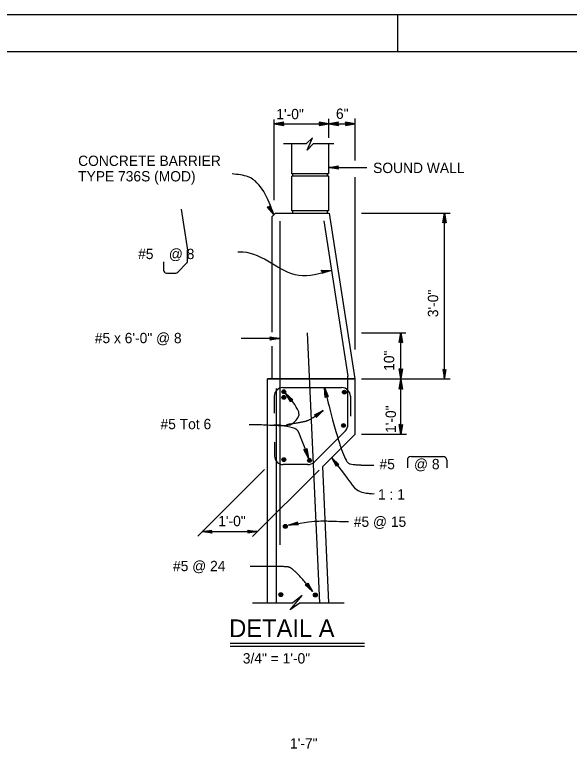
# Model space of a CAD drawing. Extents: x 0 to 2.83, y 0 to 1.83.
# Drawn here: x 0.755 to 1.382, y 1.003 to 1.833 of the extents above; entities that cross this region are included whole.
import ezdxf

# ---------------------------------------------------------------- set-up
doc = ezdxf.new("R2010")
doc.units = 0
for name, color, linetype in [('10 Sheet Format', 7, 'Continuous'), ('210 Border', 7, 'Continuous'), ('214 Text and Titles', 7, 'Continuous'), ('216 Rebar', 7, 'Continuous'), ('217 Rebar', 7, 'Continuous'), ('240 Concrete', 7, 'Continuous'), ('251 Masonry', 7, 'Continuous')]:
    doc.layers.add(name, color=color, linetype=linetype)

msp = doc.modelspace()

# ---------------------------------------------------------------- linework, layer by layer
at = {"layer": '10 Sheet Format'}
msp.add_lwpolyline([(0, 0), (2.83333, 0), (2.83333, 1.83333), (0, 1.83333)], close=True, dxfattribs=at)
at = {"layer": '210 Border'}
for p, q in [((1.1875, 1.83333), (1.1875, 1.79167)), ((0.08333, 1.79167), (2.79167, 1.79167))]:
    msp.add_line(p, q, dxfattribs=at)
at = {"layer": '214 Text and Titles'}
for p, q in [((1.04806, 1.6235), (1.04806, 1.71495)), ((1.059, 1.71176), (1.04806, 1.70993)), ((1.05872, 1.7113), (1.04806, 1.70993)), ((1.05843, 1.71085), (1.059, 1.71176)), ((1.09968, 1.71085), (1.09912, 1.71176)), ((1.11006, 1.70994), (1.09912, 1.71176)), ((1.11006, 1.70994), (1.0994, 1.71131)), ((1.11006, 1.69425), (1.11006, 1.71545)), ((1.12099, 1.71176), (1.11006, 1.70993)), ((1.12071, 1.7113), (1.11006, 1.70993)), ((1.12043, 1.71085), (1.12099, 1.71176)), ((1.12915, 1.71085), (1.12859, 1.71176)), ((1.13953, 1.70994), (1.12859, 1.71176)), ((1.12915, 1.71085), (1.12859, 1.71176)), ((1.13953, 1.70994), (1.12859, 1.71176)), ((1.13953, 1.70994), (1.12887, 1.71131)), ((1.13953, 1.70994), (1.12887, 1.71131)), ((1.13953, 1.66831), (1.13953, 1.71596)), ((1.04806, 1.70993), (1.05843, 1.71085)), ((1.04806, 1.70993), (1.05815, 1.71039)), ((1.05787, 1.70993), (1.04806, 1.70993)), ((1.04806, 1.70993), (1.059, 1.70811)), ((1.05843, 1.70902), (1.04806, 1.70993)), ((1.05815, 1.70948), (1.04806, 1.70993)), ((1.04806, 1.70993), (1.05872, 1.70856)), ((1.04806, 1.70993), (1.11006, 1.70993)), ((1.05843, 1.71085), (1.05787, 1.70993)), ((1.05787, 1.70993), (1.05843, 1.70902)), ((1.05843, 1.70902), (1.059, 1.70811)), ((1.09912, 1.70811), (1.11006, 1.70994)), ((1.09968, 1.70902), (1.09912, 1.70811)), ((1.0994, 1.70857), (1.11006, 1.70994)), ((1.09968, 1.71085), (1.11006, 1.70994)), ((1.10024, 1.70994), (1.09968, 1.71085)), ((1.11006, 1.70994), (1.09968, 1.70902)), ((1.09968, 1.70902), (1.10024, 1.70994)), ((1.09996, 1.71039), (1.11006, 1.70994)), ((1.11006, 1.70994), (1.09996, 1.70948)), ((1.10024, 1.70994), (1.11006, 1.70994)), ((1.11006, 1.70993), (1.12043, 1.71085)), ((1.11006, 1.70993), (1.12015, 1.71039)), ((1.11006, 1.70993), (1.13953, 1.70993)), ((1.11987, 1.70993), (1.11006, 1.70993)), ((1.11006, 1.70993), (1.12099, 1.70811)), ((1.12043, 1.70902), (1.11006, 1.70993)), ((1.12015, 1.70948), (1.11006, 1.70993)), ((1.11006, 1.70993), (1.12071, 1.70856)), ((1.12043, 1.71085), (1.11987, 1.70993)), ((1.11987, 1.70993), (1.12043, 1.70902)), ((1.12043, 1.70902), (1.12099, 1.70811)), ((1.12859, 1.70811), (1.13953, 1.70994)), ((1.12859, 1.70811), (1.13953, 1.70994)), ((1.12915, 1.70902), (1.12859, 1.70811)), ((1.12915, 1.70902), (1.12859, 1.70811)), ((1.12887, 1.70857), (1.13953, 1.70994)), ((1.12887, 1.70857), (1.13953, 1.70994)), ((1.12915, 1.71085), (1.13953, 1.70994)), ((1.12971, 1.70994), (1.12915, 1.71085)), ((1.12915, 1.71085), (1.13953, 1.70994)), ((1.12971, 1.70994), (1.12915, 1.71085)), ((1.13953, 1.70994), (1.12915, 1.70902)), ((1.12915, 1.70902), (1.12971, 1.70994)), ((1.13953, 1.70994), (1.12915, 1.70902)), ((1.12915, 1.70902), (1.12971, 1.70994)), ((1.12943, 1.71039), (1.13953, 1.70994)), ((1.12943, 1.71039), (1.13953, 1.70994)), ((1.13953, 1.70994), (1.12943, 1.70948)), ((1.13953, 1.70994), (1.12943, 1.70948)), ((1.12971, 1.70994), (1.13953, 1.70994)), ((1.12971, 1.70994), (1.13953, 1.70994)), ((1.10977, 1.6605), (1.12076, 1.66234)), ((1.10977, 1.6605), (1.12048, 1.66188)), ((1.1202, 1.66142), (1.10977, 1.6605)), ((1.11963, 1.6605), (1.1202, 1.66142)), ((1.1202, 1.66142), (1.12076, 1.66234)), ((1.11991, 1.66096), (1.10977, 1.6605)), ((1.11963, 1.6605), (1.10977, 1.6605)), ((1.12076, 1.65867), (1.10977, 1.6605)), ((1.10977, 1.6605), (1.1202, 1.65959)), ((1.12048, 1.65913), (1.10977, 1.6605)), ((1.10977, 1.6605), (1.11991, 1.66005)), ((1.11079, 1.6605), (1.15304, 1.6605)), ((1.1202, 1.65959), (1.11963, 1.6605)), ((1.1202, 1.65959), (1.12076, 1.65867)), ((1.13953, 1.45481), (1.13953, 1.64973)), ((0.94307, 1.6134), (0.95025, 1.56719)), ((1.04126, 1.61559), (1.04019, 1.61554)), ((1.04786, 1.60753), (1.04019, 1.61554)), ((1.04786, 1.60753), (1.04073, 1.61556)), ((1.04233, 1.61564), (1.04126, 1.61559)), ((1.04126, 1.61559), (1.04786, 1.60753)), ((1.0418, 1.61561), (1.04786, 1.60753)), ((1.04277, 1.61661), (1.04233, 1.61564)), ((1.04233, 1.61564), (1.04786, 1.60753)), ((1.04786, 1.60753), (1.04255, 1.61613)), ((1.04277, 1.61661), (1.04321, 1.61759)), ((1.04786, 1.60753), (1.04277, 1.61661)), ((1.04299, 1.6171), (1.04786, 1.60753)), ((1.04321, 1.61759), (1.04786, 1.60753)), ((1.14667, 1.6091), (1.24709, 1.6091)), ((1.23872, 1.59816), (1.24055, 1.6091)), ((1.23918, 1.59844), (1.24055, 1.6091)), ((1.24055, 1.6091), (1.23963, 1.59872)), ((1.24055, 1.6091), (1.24009, 1.599)), ((1.24055, 1.4216), (1.24055, 1.6091)), ((1.24055, 1.59928), (1.24055, 1.6091)), ((1.24055, 1.6091), (1.24237, 1.59816)), ((1.24146, 1.59872), (1.24055, 1.6091)), ((1.241, 1.599), (1.24055, 1.6091)), ((1.24055, 1.6091), (1.24192, 1.59844)), ((1.23963, 1.59872), (1.23872, 1.59816)), ((1.23963, 1.59872), (1.24055, 1.59928)), ((1.24055, 1.59928), (1.24146, 1.59872)), ((1.24146, 1.59872), (1.24237, 1.59816)), ((0.95025, 1.55445), (0.95025, 1.56719)), ((0.92329, 1.55406), (0.92329, 1.5444)), ((0.93929, 1.54219), (0.94933, 1.55224)), ((0.92642, 1.54128), (0.93708, 1.54128)), ((1.10202, 1.54354), (1.10132, 1.54435)), ((1.10132, 1.54435), (1.11247, 1.54428)), ((1.10167, 1.54394), (1.11247, 1.54428)), ((1.11247, 1.54428), (1.1019, 1.54073)), ((1.10231, 1.54172), (1.1019, 1.54073)), ((1.11247, 1.54428), (1.10202, 1.54354)), ((1.10202, 1.54354), (1.10272, 1.54272)), ((1.11247, 1.54428), (1.1021, 1.54122)), ((1.10231, 1.54172), (1.11247, 1.54428)), ((1.10272, 1.54272), (1.10231, 1.54172)), ((1.11247, 1.54428), (1.10237, 1.54313)), ((1.10252, 1.54222), (1.11247, 1.54428)), ((1.10272, 1.54272), (1.11247, 1.54428)), ((1.14667, 1.47368), (1.19708, 1.47368)), ((1.18943, 1.46257), (1.19127, 1.47357)), ((1.18989, 1.46285), (1.19127, 1.47357)), ((1.19127, 1.47357), (1.19035, 1.46313)), ((1.19127, 1.47357), (1.19081, 1.46342)), ((1.19125, 1.4216), (1.19125, 1.47368)), ((1.19127, 1.4637), (1.19127, 1.47357)), ((1.19127, 1.47357), (1.19311, 1.46257)), ((1.19219, 1.46313), (1.19127, 1.47357)), ((1.19173, 1.46342), (1.19127, 1.47357)), ((1.19127, 1.47357), (1.19265, 1.46285)), ((1.05298, 1.46728), (1.01074, 1.46728)), ((1.044, 1.4682), (1.04343, 1.46911)), ((1.04343, 1.46911), (1.05443, 1.46728)), ((1.05443, 1.46728), (1.04343, 1.46544)), ((1.044, 1.46636), (1.04343, 1.46544)), ((1.04371, 1.46865), (1.05443, 1.46728)), ((1.05443, 1.46728), (1.04371, 1.4659)), ((1.05443, 1.46728), (1.044, 1.4682)), ((1.044, 1.4682), (1.04456, 1.46728)), ((1.044, 1.46636), (1.05443, 1.46728)), ((1.04456, 1.46728), (1.044, 1.46636)), ((1.05443, 1.46728), (1.04428, 1.46774)), ((1.04428, 1.46682), (1.05443, 1.46728)), ((1.04456, 1.46728), (1.05443, 1.46728)), ((1.19035, 1.46313), (1.18943, 1.46257)), ((1.19035, 1.46313), (1.19127, 1.4637)), ((1.19127, 1.4637), (1.19219, 1.46313)), ((1.19219, 1.46313), (1.19311, 1.46257)), ((1.19033, 1.4325), (1.18941, 1.43307)), ((1.19125, 1.42207), (1.18941, 1.43307)), ((1.19125, 1.42207), (1.18987, 1.43279)), ((1.19033, 1.4325), (1.19125, 1.42207)), ((1.19125, 1.43194), (1.19033, 1.4325)), ((1.19079, 1.43222), (1.19125, 1.42207)), ((1.19308, 1.43307), (1.19125, 1.42207)), ((1.19262, 1.43279), (1.19125, 1.42207)), ((1.19125, 1.42207), (1.19216, 1.4325)), ((1.19216, 1.4325), (1.19125, 1.43194)), ((1.19125, 1.42207), (1.1917, 1.43222)), ((1.19125, 1.43194), (1.19125, 1.42207)), ((1.19216, 1.4325), (1.19308, 1.43307)), ((1.23964, 1.43176), (1.23872, 1.43232)), ((1.23872, 1.43232), (1.24055, 1.42138)), ((1.23918, 1.43204), (1.24055, 1.42138)), ((1.24055, 1.42138), (1.23964, 1.43176)), ((1.23964, 1.43176), (1.24055, 1.4312)), ((1.24055, 1.42138), (1.24009, 1.43148)), ((1.24055, 1.42138), (1.24238, 1.43232)), ((1.24055, 1.42138), (1.24192, 1.43204)), ((1.24146, 1.43176), (1.24055, 1.42138)), ((1.24055, 1.4312), (1.24146, 1.43176)), ((1.24101, 1.43148), (1.24055, 1.42138)), ((1.24055, 1.4312), (1.24055, 1.42138)), ((1.24146, 1.43176), (1.24238, 1.43232)), ((1.04062, 1.42156), (1.13953, 1.42156)), ((1.13953, 1.42156), (1.04276, 1.42156)), ((1.13953, 1.42156), (1.04298, 1.42156)), ((1.14667, 1.4216), (1.24709, 1.4216)), ((1.1894, 1.4101), (1.19124, 1.4211)), ((1.18986, 1.41039), (1.19124, 1.4211)), ((1.19124, 1.4211), (1.19032, 1.41067)), ((1.19124, 1.4211), (1.19078, 1.41095)), ((1.19124, 1.3591), (1.19124, 1.4216)), ((1.19124, 1.41123), (1.19124, 1.4211)), ((1.19124, 1.4211), (1.19307, 1.4101)), ((1.19216, 1.41067), (1.19124, 1.4211)), ((1.1917, 1.41095), (1.19124, 1.4211)), ((1.19124, 1.4211), (1.19262, 1.41039)), ((1.06715, 1.39767), (1.06092, 1.40525)), ((1.06646, 1.39564), (1.06092, 1.40525)), ((1.06092, 1.40525), (1.06928, 1.39796)), ((1.06822, 1.39782), (1.06092, 1.40525)), ((1.06092, 1.40525), (1.0668, 1.39666)), ((1.06663, 1.39615), (1.06092, 1.40525)), ((1.06092, 1.40525), (1.06698, 1.39716)), ((1.06768, 1.39774), (1.06092, 1.40525)), ((1.06092, 1.40525), (1.06875, 1.39789)), ((1.10724, 1.40214), (1.10492, 1.41167)), ((1.10573, 1.40061), (1.10492, 1.41167)), ((1.10492, 1.41167), (1.10928, 1.40148)), ((1.10826, 1.40181), (1.10492, 1.41167)), ((1.10492, 1.41167), (1.10648, 1.40138)), ((1.10611, 1.401), (1.10492, 1.41167)), ((1.10492, 1.41167), (1.10686, 1.40176)), ((1.10775, 1.40197), (1.10492, 1.41167)), ((1.10492, 1.41167), (1.10877, 1.40164)), ((1.19032, 1.41067), (1.1894, 1.4101)), ((1.19032, 1.41067), (1.19124, 1.41123)), ((1.19124, 1.41123), (1.19216, 1.41067)), ((1.19216, 1.41067), (1.19307, 1.4101)), ((1.0668, 1.39666), (1.06646, 1.39564)), ((1.0668, 1.39666), (1.06715, 1.39767)), ((1.06715, 1.39767), (1.06822, 1.39782)), ((1.06822, 1.39782), (1.06928, 1.39796)), ((1.10648, 1.40138), (1.10573, 1.40061)), ((1.10648, 1.40138), (1.10724, 1.40214)), ((1.10724, 1.40214), (1.10826, 1.40181)), ((1.10826, 1.40181), (1.10928, 1.40148)), ((1.09359, 1.38074), (1.10341, 1.38589)), ((1.09459, 1.38035), (1.09359, 1.38074)), ((1.09409, 1.38054), (1.10341, 1.38589)), ((1.10341, 1.38589), (1.09459, 1.38035)), ((1.09459, 1.38035), (1.09559, 1.37996)), ((1.10341, 1.38589), (1.09509, 1.38016)), ((1.09559, 1.37996), (1.10341, 1.38589)), ((1.09559, 1.37996), (1.0957, 1.37889)), ((1.09564, 1.37943), (1.10341, 1.38589)), ((1.0957, 1.37889), (1.10341, 1.38589)), ((1.0957, 1.37889), (1.0958, 1.37783)), ((1.10341, 1.38589), (1.09575, 1.37836)), ((1.10341, 1.38589), (1.0958, 1.37783)), ((1.19032, 1.36947), (1.18941, 1.37003)), ((1.19124, 1.3591), (1.18941, 1.37003)), ((1.19124, 1.3591), (1.18987, 1.36975)), ((1.19032, 1.36947), (1.19124, 1.3591)), ((1.19124, 1.36891), (1.19032, 1.36947)), ((1.19078, 1.36919), (1.19124, 1.3591)), ((1.19306, 1.37003), (1.19124, 1.3591)), ((1.19261, 1.36975), (1.19124, 1.3591)), ((1.19124, 1.3591), (1.19215, 1.36947)), ((1.19215, 1.36947), (1.19124, 1.36891)), ((1.19124, 1.3591), (1.19169, 1.36919)), ((1.19124, 1.36891), (1.19124, 1.3591)), ((1.19215, 1.36947), (1.19306, 1.37003)), ((1.14667, 1.3591), (1.19771, 1.3591)), ((1.08259, 1.34132), (1.08154, 1.34155)), ((1.08692, 1.33185), (1.08154, 1.34155)), ((1.08692, 1.33185), (1.08207, 1.34143)), ((1.08259, 1.34132), (1.08692, 1.33185)), ((1.08364, 1.3411), (1.08259, 1.34132)), ((1.08312, 1.34121), (1.08692, 1.33185)), ((1.08432, 1.34193), (1.08364, 1.3411)), ((1.08364, 1.3411), (1.08692, 1.33185)), ((1.08692, 1.33185), (1.08398, 1.34151)), ((1.08432, 1.34193), (1.08499, 1.34277)), ((1.08692, 1.33185), (1.08432, 1.34193)), ((1.08465, 1.34235), (1.08692, 1.33185)), ((1.08499, 1.34277), (1.08692, 1.33185)), ((1.11928, 1.32444), (1.11319, 1.33213)), ((1.11855, 1.32242), (1.11319, 1.33213)), ((1.11319, 1.33213), (1.12141, 1.32469)), ((1.12035, 1.32456), (1.11319, 1.33213)), ((1.11319, 1.33213), (1.11891, 1.32343)), ((1.11873, 1.32293), (1.11319, 1.33213)), ((1.11319, 1.33213), (1.1191, 1.32393)), ((1.11981, 1.3245), (1.11319, 1.33213)), ((1.11319, 1.33213), (1.12088, 1.32463)), ((1.19861, 1.32976), (1.19861, 1.3211)), ((1.20278, 1.33393), (1.23928, 1.33393)), ((1.24304, 1.32976), (1.24304, 1.3211)), ((1.11891, 1.32343), (1.11855, 1.32242)), ((1.11891, 1.32343), (1.11928, 1.32444)), ((1.11928, 1.32444), (1.12035, 1.32456)), ((1.12035, 1.32456), (1.12141, 1.32469)), ((0.96183, 1.24372), (1.03739, 1.31928)), ((1.02375, 1.24331), (1.09898, 1.31855)), ((1.06442, 1.25618), (1.07482, 1.26003)), ((1.06442, 1.25618), (1.07463, 1.25952)), ((1.07444, 1.25902), (1.06442, 1.25618)), ((1.07425, 1.25852), (1.06442, 1.25618)), ((1.07406, 1.25802), (1.06442, 1.25618)), ((1.06442, 1.25618), (1.07442, 1.25762)), ((1.06442, 1.25618), (1.07479, 1.25723)), ((1.07515, 1.25683), (1.06442, 1.25618)), ((1.07551, 1.25644), (1.06442, 1.25618)), ((1.07406, 1.25802), (1.07444, 1.25902)), ((1.07479, 1.25723), (1.07406, 1.25802)), ((1.07444, 1.25902), (1.07482, 1.26003)), ((1.07479, 1.25723), (1.07551, 1.25644)), ((0.96695, 1.24884), (0.97789, 1.25067)), ((0.96695, 1.24884), (0.97761, 1.25021)), ((0.97733, 1.24975), (0.96695, 1.24884)), ((0.97705, 1.2493), (0.96695, 1.24884)), ((0.96695, 1.24884), (1.02927, 1.24884)), ((0.97676, 1.24884), (0.96695, 1.24884)), ((0.97789, 1.24701), (0.96695, 1.24884)), ((0.96695, 1.24884), (0.97733, 1.24793)), ((0.97761, 1.24747), (0.96695, 1.24884)), ((0.96695, 1.24884), (0.97705, 1.24838)), ((0.97676, 1.24884), (0.97733, 1.24975)), ((0.97733, 1.24793), (0.97676, 1.24884)), ((0.97733, 1.24975), (0.97789, 1.25067)), ((0.97733, 1.24793), (0.97789, 1.24701)), ((1.0189, 1.24975), (1.01834, 1.25066)), ((1.01834, 1.25066), (1.02927, 1.24884)), ((1.02927, 1.24884), (1.01834, 1.24701)), ((1.0189, 1.24793), (1.01834, 1.24701)), ((1.01862, 1.25021), (1.02927, 1.24884)), ((1.02927, 1.24884), (1.01862, 1.24747)), ((1.02927, 1.24884), (1.0189, 1.24975)), ((1.0189, 1.24975), (1.01946, 1.24884)), ((1.0189, 1.24793), (1.02927, 1.24884)), ((1.01946, 1.24884), (1.0189, 1.24793)), ((1.02927, 1.24884), (1.01918, 1.2493)), ((1.01918, 1.24838), (1.02927, 1.24884)), ((1.01946, 1.24884), (1.02927, 1.24884)), ((1.08444, 1.18879), (1.08337, 1.18868)), ((1.09149, 1.18113), (1.08337, 1.18868)), ((1.09149, 1.18113), (1.0839, 1.18874)), ((1.0855, 1.1889), (1.08444, 1.18879)), ((1.08444, 1.18879), (1.09149, 1.18113)), ((1.08497, 1.18885), (1.09149, 1.18113)), ((1.08589, 1.18991), (1.0855, 1.1889)), ((1.0855, 1.1889), (1.09149, 1.18113)), ((1.09149, 1.18113), (1.08569, 1.18941)), ((1.08589, 1.18991), (1.08627, 1.19091)), ((1.09149, 1.18113), (1.08589, 1.18991)), ((1.08608, 1.19041), (1.09149, 1.18113)), ((1.08627, 1.19091), (1.09149, 1.18113)), ((0.99845, 1.12278), (1.15032, 1.12278)), ((0.99845, 1.11953), (1.15032, 1.11953))]:
    msp.add_line(p, q, dxfattribs=at)
for centre, radius, start, end in [((0.94713, 1.55445), 0.00313, 315, 0), ((0.92642, 1.5444), 0.00313, 180, 270), ((0.93708, 1.5444), 0.00313, 270, 315), ((1.12179, 1.42304), 0.00977, 0, 8.83428), ((1.20278, 1.32976), 0.00417, 90, 180), ((1.23887, 1.32976), 0.00417, 0, 90)]:
    msp.add_arc(centre, radius, start, end, dxfattribs=at)
for points in [[(1.04786, 1.60753), (1.01895, 1.64996), (1.00076, 1.65322)], [(1.11247, 1.54428), (1.0759, 1.53843), (1.01302, 1.56475), (1.00717, 1.56475)]]:
    msp.add_spline(points, degree=3, dxfattribs=at)
for points, degree in [([(1.01987, 1.37007), (1.02498, 1.37015), (1.03048, 1.37004), (1.03637, 1.36973), (1.05927, 1.36855), (1.06904, 1.36963), (1.07432, 1.37666), (1.07783, 1.38134), (1.07358, 1.39074), (1.06154, 1.40484)], 3), ([(1.10492, 1.41167), (1.12544, 1.32714), (1.14081, 1.32393), (1.16086, 1.32393)], 2), ([(1.06196, 1.37016), (1.07916, 1.37245), (1.08975, 1.37553), (1.10341, 1.38589)], 2), ([(1.08676, 1.33239), (1.07569, 1.36353), (1.07395, 1.3651), (1.05747, 1.3687), (1.05476, 1.3693), (1.05157, 1.3695), (1.0479, 1.36932)], 3), ([(1.11319, 1.33213), (1.13053, 1.31023), (1.13701, 1.29916), (1.14528, 1.29353), (1.15288, 1.2924), (1.15609, 1.29192), (1.15883, 1.29173), (1.16108, 1.29184)], 3), ([(1.06442, 1.25618), (1.08492, 1.26009), (1.09942, 1.26125), (1.11636, 1.26062), (1.12765, 1.2602), (1.13296, 1.26007), (1.13229, 1.26025)], 3), ([(1.09149, 1.18113), (1.07028, 1.20869), (1.05587, 1.20954), (1.0211, 1.20954)], 2)]:
    msp.add_open_spline(points, degree=degree, dxfattribs=at)
at = {"layer": '216 Rebar'}
for p, q in [((1.05489, 1.23406), (1.05489, 1.60004)), ((1.10411, 1.60039), (1.13145, 1.42454)), ((1.09965, 1.16837), (1.08577, 1.47368)), ((1.13156, 1.3699), (1.13156, 1.42304)), ((1.0508, 1.16837), (1.0508, 1.41069)), ((1.0581, 1.41167), (1.12419, 1.41167)), ((1.04833, 1.40191), (1.04833, 1.38266)), ((1.13426, 1.40191), (1.13426, 1.37951)), ((1.09323, 1.32753), (1.1287, 1.363)), ((1.04864, 1.35012), (1.04864, 1.33444)), ((1.08633, 1.32467), (1.05841, 1.32467))]:
    msp.add_line(p, q, dxfattribs=at)
for centre, start, end in [((1.0581, 1.40191), 90, 180), ((1.12449, 1.40191), 0, 90), ((1.12179, 1.3699), 314.99836, 0), ((1.05841, 1.33444), 180, 270), ((1.08633, 1.33444), 270, 314.99836)]:
    msp.add_arc(centre, 0.00977, start, end, dxfattribs=at)
at = {"layer": '217 Rebar'}
for centre, radius in [((1.05905, 1.40701), 0.00218), ((1.05905, 1.40701), 0.00162), ((1.05905, 1.40701), 0.000809), ((1.12753, 1.40649), 0.00218), ((1.12753, 1.40649), 0.00162), ((1.12753, 1.40649), 0.000809), ((1.05905, 1.40063), 0.00218), ((1.05905, 1.40063), 0.00162), ((1.05905, 1.40063), 0.000809), ((1.1265, 1.3689), 0.00218), ((1.1265, 1.3689), 0.00162), ((1.1265, 1.3689), 0.000809), ((1.05904, 1.33027), 0.00218), ((1.05904, 1.33027), 0.00162), ((1.05904, 1.33027), 0.000809), ((1.08808, 1.32936), 0.00218), ((1.08808, 1.32936), 0.00162), ((1.08808, 1.32936), 0.000809), ((1.06081, 1.25479), 0.00218), ((1.06081, 1.25479), 0.00162), ((1.06081, 1.25479), 0.000809), ((1.05565, 1.17761), 0.00218), ((1.05565, 1.17761), 0.00162), ((1.05565, 1.17761), 0.000809), ((1.09466, 1.17719), 0.00218), ((1.09466, 1.17719), 0.00162), ((1.09466, 1.17719), 0.000809)]:
    msp.add_circle(centre, radius, dxfattribs=at)
msp.add_open_spline([(1.08721, 1.33114), (1.08717, 1.33125), (1.08713, 1.33136), (1.08709, 1.33148)], degree=2, dxfattribs=at)
at = {"layer": '240 Concrete'}
for p, q in [((1.04968, 1.60906), (1.04578, 1.60515)), ((1.04578, 1.47428), (1.04578, 1.60515)), ((1.04968, 1.60906), (1.11032, 1.60906)), ((1.11032, 1.60906), (1.13936, 1.42156)), ((1.04578, 1.42156), (1.04578, 1.45858)), ((1.13953, 1.42156), (1.04062, 1.42156)), ((1.04062, 1.16837), (1.04062, 1.42156)), ((1.13953, 1.3591), (1.13953, 1.42156)), ((1.10306, 1.32263), (1.13953, 1.3591)), ((1.11008, 1.16837), (1.10306, 1.32263)), ((1.06636, 1.16064), (1.07966, 1.17665)), ((1.07966, 1.17665), (1.06919, 1.16837)), ((1.02364, 1.16837), (1.06919, 1.16837)), ((1.07744, 1.16837), (1.06636, 1.16064)), ((1.07744, 1.16837), (1.12711, 1.16837))]:
    msp.add_line(p, q, dxfattribs=at)
at = {"layer": '251 Masonry'}
for p, q in [((1.08438, 1.68716), (1.05884, 1.68716)), ((1.06814, 1.65331), (1.06814, 1.68716)), ((1.09158, 1.69417), (1.08438, 1.68716)), ((1.08528, 1.68001), (1.09158, 1.69417)), ((1.08528, 1.68001), (1.09227, 1.68716)), ((1.11541, 1.68716), (1.09227, 1.68716)), ((1.10981, 1.65331), (1.10981, 1.68716)), ((1.10981, 1.65331), (1.06814, 1.65331)), ((1.06945, 1.6507), (1.06945, 1.65331)), ((1.10851, 1.6507), (1.10851, 1.65331)), ((1.10981, 1.6507), (1.06814, 1.6507)), ((1.06814, 1.61164), (1.06814, 1.6507)), ((1.10981, 1.61164), (1.10981, 1.6507)), ((1.10981, 1.61164), (1.06814, 1.61164)), ((1.06945, 1.60904), (1.06945, 1.61164)), ((1.10851, 1.60904), (1.10851, 1.61164))]:
    msp.add_line(p, q, dxfattribs=at)

# ---------------------------------------------------------------- texts
at = {"layer": '214 Text and Titles'}
for s, height, p in [('1\'-0"', 0.011667, (1.05063, 1.71512)), ('6"', 0.011667, (1.11798, 1.71555)), ('CONCRETE BARRIER', 0.0116667, (0.82675, 1.66232)), ('SOUND WALL', 0.011667, (1.15997, 1.65429)), ('TYPE 736S (MOD)', 0.0116667, (0.82675, 1.64482)), ('#5    @ 8', 0.011667, (0.89451, 1.55701)), ('#5 x 6\'-0" @ 8', 0.0116667, (0.84555, 1.46194)), ('#5 Tot 6', 0.011667, (0.91977, 1.36468)), ('#5     @ 8 ', 0.0116667, (1.16715, 1.3194)), ('1 : 1', 0.011667, (1.16551, 1.28516)), ('1\'-0"', 0.011667, (0.98497, 1.25502)), ('#5 @ 15', 0.011667, (1.13812, 1.25427)), ('#5 @ 24', 0.011667, (0.93392, 1.20417)), ('DETAIL A', 0.020003, (0.9974, 1.12962)), ('3/4" = 1\'-0"', 0.0116667, (1.01274, 1.09978)), ('1\'-7"', 0.011667, (1.06609, 1.00367))]:
    msp.add_text(s, height=height, dxfattribs=at).set_placement(p)
for s, p in [('3\'-0"', (1.23344, 1.49133)), ('10"', (1.1838, 1.43066)), ('1\'-0"', (1.1857, 1.36044))]:
    msp.add_text(s, height=0.011667, rotation=90, dxfattribs=at).set_placement(p)

doc.saveas('drawing.dxf')
